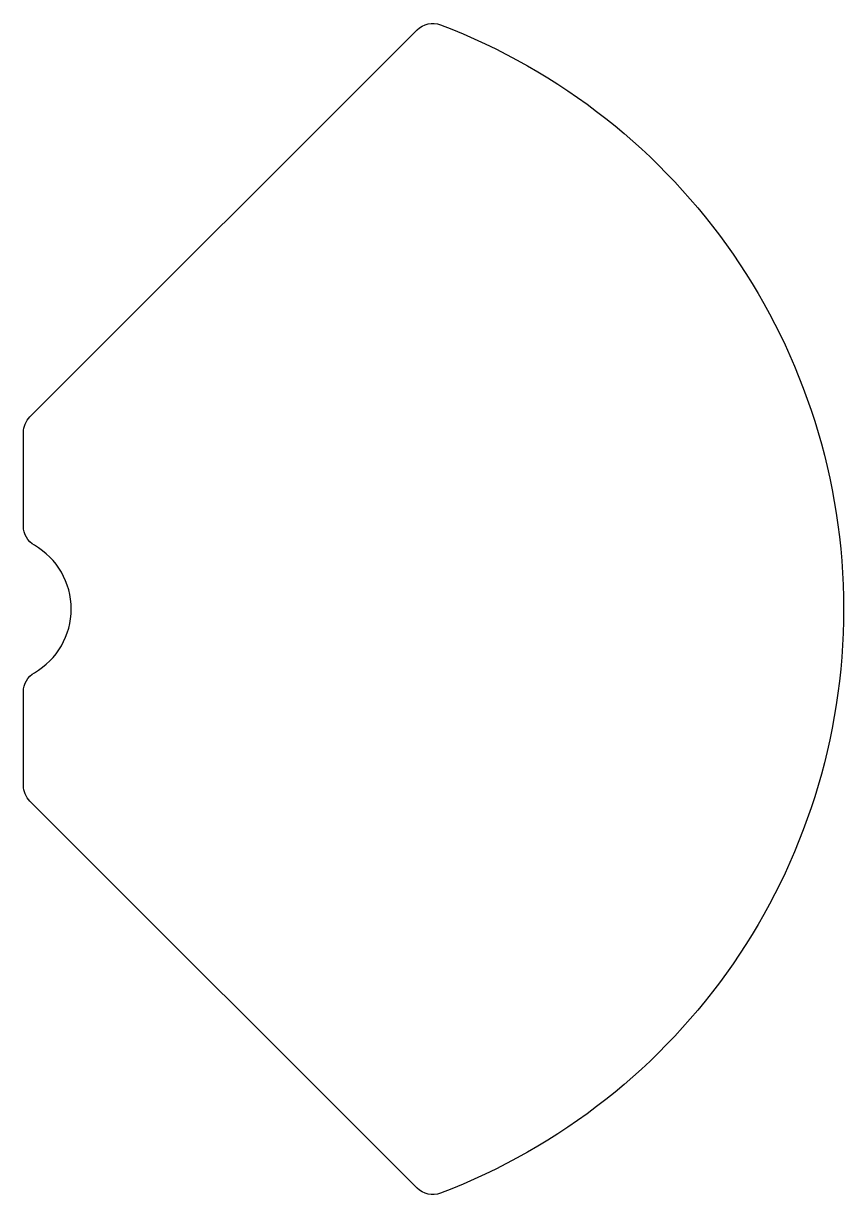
# Model space of a CAD drawing. Header units: millimetres. Extents: x -27 to 85, y -80 to 80.
import ezdxf

# ---------------------------------------------------------------- set-up
doc = ezdxf.new("R2010")
doc.units = ezdxf.units.MM
doc.layers.get('0').update_dxf_attribs({"linetype": 'CONTINUOUS'})

msp = doc.modelspace()

# ---------------------------------------------------------------- linework, layer by layer
msp.add_lwpolyline([(30.21, -79.45, -0.29534), (27.02, -78.77), (-25.62, -26.13, -0.198912), (-26.5, -24.01), (-26.5, -11.26, -0.267949), (-25, -8.66, 0.57735), (-25, 8.66, -0.267949), (-26.5, 11.26), (-26.5, 24.01, -0.198912), (-25.62, 26.13), (27.02, 78.77, -0.29534), (30.21, 79.45, -0.689647)], format="xyb", close=True)

doc.saveas('drawing.dxf')
